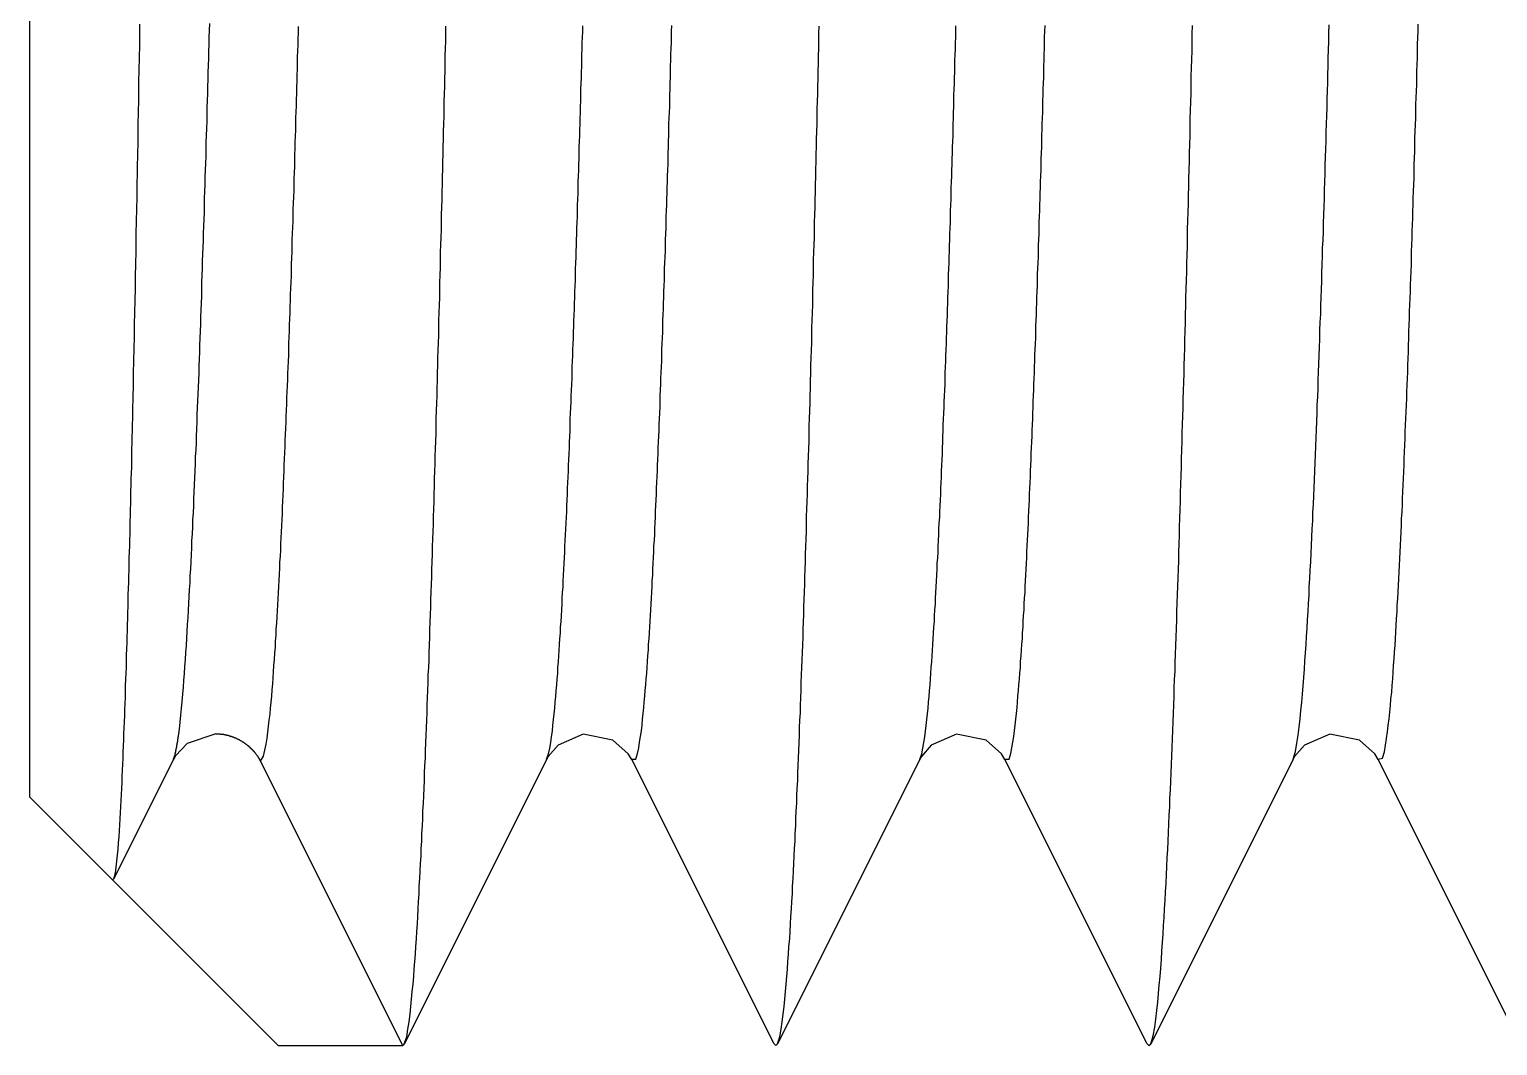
# Model space of a CAD drawing. Header units: millimetres. Extents: x 0 to 3800, y -67 to 2530.
# Drawn here: x 2223.99 to 2230.05, y 1448.59 to 1452.78 of the extents above; entities that cross this region are included whole.
import ezdxf

# ---------------------------------------------------------------- set-up
doc = ezdxf.new("R2010")
doc.units = ezdxf.units.MM
doc.layers.add('내부선 및 부속', color=4, linetype='Continuous')

msp = doc.modelspace()

# ---------------------------------------------------------------- linework, layer by layer
at = {"layer": '내부선 및 부속', "linetype": 'Continuous'}
for p, q in [((2223.9926, 1480.41), (2223.9926, 1449.6136)), ((2224.5868, 1449.7674), (2224.3399, 1449.2739)), ((2224.9462, 1449.7596), (2225.5325, 1448.587)), ((2226.1266, 1449.7674), (2225.5398, 1448.5943)), ((2227.065, 1448.5943), (2226.4781, 1449.7674)), ((2227.6664, 1449.7674), (2227.0796, 1448.5943)), ((2228.6048, 1448.5943), (2228.018, 1449.7674)), ((2229.2063, 1449.7674), (2228.6194, 1448.5943)), ((2230.1446, 1448.5943), (2229.5578, 1449.7674)), ((2223.9926, 1449.6136), (2225.0192, 1448.587)), ((2224.3399, 1449.2739), (2224.3348, 1449.2714)), ((2225.0192, 1448.587), (2225.5325, 1448.587)), ((2225.5325, 1448.587), (2225.5398, 1448.5943)), ((2227.065, 1448.5943), (2227.0723, 1448.587)), ((2227.0723, 1448.587), (2227.0796, 1448.5943)), ((2228.6048, 1448.5943), (2228.6121, 1448.587)), ((2228.6121, 1448.587), (2228.6194, 1448.5943))]:
    msp.add_line(p, q, dxfattribs=at)
at = {"layer": '내부선 및 부속', "linetype": 'Continuous', "flags": 128}
for points in [[(2224.4476, 1452.7988), (2224.4476, 1452.7738), (2224.4466, 1452.7488), (2224.4466, 1452.7238), (2224.4466, 1452.6988), (2224.4456, 1452.6738), (2224.4456, 1452.6488), (2224.4446, 1452.6238), (2224.4446, 1452.5988), (2224.4436, 1452.5738), (2224.4436, 1452.5488), (2224.4436, 1452.5238), (2224.4426, 1452.4988), (2224.4426, 1452.4738), (2224.4416, 1452.4488), (2224.4416, 1452.4238), (2224.4406, 1452.3988), (2224.4406, 1452.3738), (2224.4406, 1452.3488), (2224.4396, 1452.3238), (2224.4396, 1452.2988), (2224.4386, 1452.2738), (2224.4386, 1452.2488), (2224.4376, 1452.2238), (2224.4376, 1452.1988), (2224.4376, 1452.1738), (2224.4366, 1452.1488), (2224.4366, 1452.1238), (2224.4356, 1452.0988), (2224.4356, 1452.0738), (2224.4346, 1452.0488), (2224.4346, 1452.0238), (2224.4336, 1451.9988), (2224.4336, 1451.9738), (2224.4326, 1451.9488), (2224.4326, 1451.9228), (2224.4326, 1451.8978), (2224.4316, 1451.8728), (2224.4316, 1451.8478), (2224.4306, 1451.8228), (2224.4306, 1451.7978), (2224.4296, 1451.7728), (2224.4296, 1451.7478), (2224.4286, 1451.7228), (2224.4286, 1451.6978), (2224.4276, 1451.6728), (2224.4276, 1451.6478), (2224.4266, 1451.6228), (2224.4266, 1451.5978), (2224.4256, 1451.5728), (2224.4256, 1451.5478), (2224.4246, 1451.5228), (2224.4246, 1451.4978), (2224.4236, 1451.4728), (2224.4236, 1451.4478), (2224.4226, 1451.4228), (2224.4226, 1451.3978), (2224.4216, 1451.3728), (2224.4216, 1451.3478), (2224.4206, 1451.3228), (2224.4206, 1451.2978), (2224.4196, 1451.2728), (2224.4196, 1451.2478), (2224.4196, 1451.2478), (2224.4186, 1451.2228), (2224.4176, 1451.1978), (2224.4176, 1451.1728), (2224.4166, 1451.1478), (2224.4166, 1451.1228), (2224.4156, 1451.0978), (2224.4156, 1451.0728), (2224.4146, 1451.0478), (2224.4146, 1451.0228), (2224.4136, 1450.9978), (2224.4136, 1450.9728), (2224.4126, 1450.9478), (2224.4116, 1450.9228), (2224.4116, 1450.8978), (2224.4106, 1450.8728), (2224.4106, 1450.8478), (2224.4096, 1450.8228), (2224.4086, 1450.7978), (2224.4086, 1450.7728), (2224.4076, 1450.7478), (2224.4076, 1450.7228), (2224.4066, 1450.6978), (2224.4056, 1450.6728), (2224.4056, 1450.6478), (2224.4046, 1450.6228), (2224.4036, 1450.5978), (2224.4036, 1450.5728), (2224.4026, 1450.5478), (2224.4016, 1450.5228), (2224.4016, 1450.4978), (2224.4006, 1450.4728), (2224.3996, 1450.4478), (2224.3996, 1450.4228), (2224.3986, 1450.3978), (2224.3976, 1450.3728), (2224.3976, 1450.3478), (2224.3966, 1450.3228), (2224.3956, 1450.2978), (2224.3946, 1450.2728), (2224.3946, 1450.2478), (2224.3936, 1450.2228), (2224.3926, 1450.1978), (2224.3916, 1450.1728), (2224.3916, 1450.1478), (2224.3906, 1450.1228), (2224.3896, 1450.0978), (2224.3886, 1450.0728), (2224.3876, 1450.0478), (2224.3876, 1450.0228), (2224.3866, 1449.9978), (2224.3856, 1449.9728), (2224.3846, 1449.9478), (2224.3836, 1449.9228), (2224.3826, 1449.8978), (2224.3816, 1449.8728), (2224.3806, 1449.8478), (2224.3796, 1449.8228), (2224.3786, 1449.7978), (2224.3776, 1449.7728), (2224.3766, 1449.7478), (2224.3756, 1449.7228), (2224.3746, 1449.6978), (2224.3736, 1449.6728), (2224.3726, 1449.6478), (2224.3716, 1449.6228), (2224.3696, 1449.5978), (2224.3686, 1449.5728), (2224.3676, 1449.5478), (2224.3656, 1449.5228), (2224.3646, 1449.4978), (2224.3626, 1449.4728), (2224.3616, 1449.4478), (2224.3596, 1449.4228), (2224.3576, 1449.3978), (2224.3546, 1449.3728), (2224.3526, 1449.3478), (2224.3496, 1449.3228), (2224.3466, 1449.2978), (2224.3396, 1449.2738), (2224.3396, 1449.2738)], [(2224.6076, 1449.8638), (2224.6116, 1449.8918), (2224.6146, 1449.9208), (2224.6176, 1449.9498), (2224.6206, 1449.9778), (2224.6236, 1450.0068), (2224.6256, 1450.0358), (2224.6286, 1450.0648), (2224.6306, 1450.0928), (2224.6326, 1450.1218), (2224.6346, 1450.1508), (2224.6366, 1450.1798), (2224.6386, 1450.2078), (2224.6406, 1450.2368), (2224.6426, 1450.2658), (2224.6436, 1450.2948), (2224.6456, 1450.3238), (2224.6476, 1450.3518), (2224.6486, 1450.3808), (2224.6506, 1450.4098), (2224.6526, 1450.4388), (2224.6536, 1450.4678), (2224.6556, 1450.4958), (2224.6566, 1450.5248), (2224.6586, 1450.5538), (2224.6596, 1450.5828), (2224.6616, 1450.6118), (2224.6626, 1450.6398), (2224.6636, 1450.6688), (2224.6656, 1450.6978), (2224.6666, 1450.7268), (2224.6676, 1450.7558), (2224.6696, 1450.7838), (2224.6706, 1450.8128), (2224.6716, 1450.8418), (2224.6726, 1450.8708), (2224.6746, 1450.8998), (2224.6756, 1450.9288), (2224.6766, 1450.9568), (2224.6776, 1450.9858), (2224.6786, 1451.0148), (2224.6806, 1451.0438), (2224.6816, 1451.0728), (2224.6826, 1451.1008), (2224.6836, 1451.1298), (2224.6846, 1451.1588), (2224.6856, 1451.1878), (2224.6866, 1451.2168), (2224.6876, 1451.2458), (2224.6886, 1451.2738), (2224.6906, 1451.3028), (2224.6916, 1451.3318), (2224.6926, 1451.3608), (2224.6936, 1451.3898), (2224.6946, 1451.4188), (2224.6956, 1451.4468), (2224.6966, 1451.4758), (2224.6976, 1451.5048), (2224.6986, 1451.5338), (2224.6996, 1451.5628), (2224.7006, 1451.5908), (2224.7016, 1451.6198), (2224.7026, 1451.6488), (2224.7036, 1451.6778), (2224.7046, 1451.7068), (2224.7046, 1451.7358), (2224.7056, 1451.7638), (2224.7066, 1451.7928), (2224.7076, 1451.8218), (2224.7086, 1451.8508), (2224.7096, 1451.8798), (2224.7106, 1451.9088), (2224.7116, 1451.9368), (2224.7126, 1451.9658), (2224.7136, 1451.9948), (2224.7146, 1452.0238), (2224.7156, 1452.0528), (2224.7156, 1452.0818), (2224.7166, 1452.1098), (2224.7176, 1452.1388), (2224.7186, 1452.1678), (2224.7196, 1452.1968), (2224.7206, 1452.2258), (2224.7216, 1452.2538), (2224.7216, 1452.2828), (2224.7226, 1452.3118), (2224.7236, 1452.3408), (2224.7246, 1452.3698), (2224.7256, 1452.3988), (2224.7266, 1452.4268), (2224.7266, 1452.4558), (2224.7276, 1452.4848), (2224.7286, 1452.5138), (2224.7296, 1452.5428), (2224.7306, 1452.5718), (2224.7306, 1452.5998), (2224.7316, 1452.6288), (2224.7326, 1452.6578), (2224.7336, 1452.6868), (2224.7346, 1452.7158), (2224.7346, 1452.7448), (2224.7346, 1452.7448), (2224.7356, 1452.7728), (2224.7366, 1452.8018)], [(2224.9466, 1449.7598), (2224.9586, 1449.7808), (2224.9646, 1449.8048), (2224.9696, 1449.8298), (2224.9736, 1449.8548), (2224.9766, 1449.8798), (2224.9796, 1449.9038), (2224.9826, 1449.9288), (2224.9856, 1449.9538), (2224.9876, 1449.9788), (2224.9906, 1450.0038), (2224.9926, 1450.0288), (2224.9946, 1450.0538), (2224.9966, 1450.0788), (2224.9986, 1450.1038), (2225.0006, 1450.1288), (2225.0016, 1450.1548), (2225.0036, 1450.1798), (2225.0056, 1450.2048), (2225.0076, 1450.2298), (2225.0086, 1450.2548), (2225.0106, 1450.2798), (2225.0116, 1450.3048), (2225.0136, 1450.3298), (2225.0146, 1450.3548), (2225.0166, 1450.3798), (2225.0176, 1450.4048), (2225.0196, 1450.4298), (2225.0206, 1450.4548), (2225.0216, 1450.4798), (2225.0236, 1450.5048), (2225.0246, 1450.5308), (2225.0256, 1450.5558), (2225.0266, 1450.5808), (2225.0286, 1450.6058), (2225.0296, 1450.6308), (2225.0306, 1450.6558), (2225.0316, 1450.6808), (2225.0326, 1450.7058), (2225.0346, 1450.7308), (2225.0356, 1450.7558), (2225.0366, 1450.7808), (2225.0376, 1450.8068), (2225.0386, 1450.8318), (2225.0396, 1450.8568), (2225.0406, 1450.8818), (2225.0416, 1450.9068), (2225.0426, 1450.9318), (2225.0436, 1450.9568), (2225.0446, 1450.9818), (2225.0456, 1451.0068), (2225.0466, 1451.0318), (2225.0476, 1451.0568), (2225.0486, 1451.0828), (2225.0496, 1451.1078), (2225.0506, 1451.1328), (2225.0516, 1451.1578), (2225.0526, 1451.1828), (2225.0536, 1451.2078), (2225.0546, 1451.2328), (2225.0556, 1451.2578), (2225.0566, 1451.2828), (2225.0576, 1451.3078), (2225.0586, 1451.3338), (2225.0596, 1451.3588), (2225.0606, 1451.3838), (2225.0616, 1451.4088), (2225.0626, 1451.4338), (2225.0626, 1451.4588), (2225.0636, 1451.4838), (2225.0646, 1451.5088), (2225.0656, 1451.5338), (2225.0666, 1451.5588), (2225.0676, 1451.5848), (2225.0686, 1451.6098), (2225.0686, 1451.6348), (2225.0696, 1451.6598), (2225.0706, 1451.6848), (2225.0716, 1451.7098), (2225.0726, 1451.7348), (2225.0736, 1451.7598), (2225.0736, 1451.7848), (2225.0746, 1451.8098), (2225.0756, 1451.8358), (2225.0766, 1451.8608), (2225.0776, 1451.8858), (2225.0776, 1451.9108), (2225.0786, 1451.9358), (2225.0796, 1451.9608), (2225.0806, 1451.9858), (2225.0806, 1452.0108), (2225.0816, 1452.0358), (2225.0826, 1452.0618), (2225.0836, 1452.0868), (2225.0846, 1452.1118), (2225.0846, 1452.1368), (2225.0856, 1452.1618), (2225.0866, 1452.1868), (2225.0876, 1452.2118), (2225.0876, 1452.2368), (2225.0886, 1452.2618), (2225.0886, 1452.2618), (2225.0896, 1452.2868), (2225.0896, 1452.3128), (2225.0906, 1452.3378), (2225.0916, 1452.3628), (2225.0926, 1452.3878), (2225.0926, 1452.4128), (2225.0936, 1452.4378), (2225.0946, 1452.4628), (2225.0946, 1452.4878), (2225.0956, 1452.5128), (2225.0966, 1452.5388), (2225.0976, 1452.5638), (2225.0976, 1452.5888), (2225.0986, 1452.6138), (2225.0996, 1452.6388), (2225.0996, 1452.6638), (2225.1006, 1452.6888), (2225.1016, 1452.7138), (2225.1016, 1452.7388), (2225.1026, 1452.7638), (2225.1036, 1452.7898)], [(2225.5396, 1448.5948), (2225.5496, 1448.6238), (2225.5546, 1448.6548), (2225.5596, 1448.6858), (2225.5636, 1448.7168), (2225.5666, 1448.7478), (2225.5696, 1448.7788), (2225.5726, 1448.8098), (2225.5756, 1448.8408), (2225.5786, 1448.8718), (2225.5806, 1448.9028), (2225.5826, 1448.9338), (2225.5856, 1448.9648), (2225.5876, 1448.9958), (2225.5896, 1449.0268), (2225.5916, 1449.0578), (2225.5936, 1449.0888), (2225.5956, 1449.1198), (2225.5966, 1449.1508), (2225.5986, 1449.1818), (2225.6006, 1449.2128), (2225.6016, 1449.2448), (2225.6036, 1449.2758), (2225.6056, 1449.3068), (2225.6066, 1449.3378), (2225.6086, 1449.3688), (2225.6096, 1449.3998), (2225.6116, 1449.4308), (2225.6126, 1449.4618), (2225.6146, 1449.4928), (2225.6156, 1449.5238), (2225.6166, 1449.5558), (2225.6186, 1449.5868), (2225.6196, 1449.6178), (2225.6216, 1449.6488), (2225.6226, 1449.6798), (2225.6236, 1449.7108), (2225.6246, 1449.7418), (2225.6266, 1449.7728), (2225.6276, 1449.8038), (2225.6286, 1449.8358), (2225.6296, 1449.8668), (2225.6306, 1449.8978), (2225.6326, 1449.9288), (2225.6336, 1449.9598), (2225.6346, 1449.9908), (2225.6356, 1450.0218), (2225.6366, 1450.0528), (2225.6376, 1450.0838), (2225.6386, 1450.1158), (2225.6406, 1450.1468), (2225.6416, 1450.1778), (2225.6426, 1450.2088), (2225.6436, 1450.2398), (2225.6446, 1450.2708), (2225.6456, 1450.3018), (2225.6466, 1450.3328), (2225.6476, 1450.3648), (2225.6486, 1450.3958), (2225.6496, 1450.4268), (2225.6506, 1450.4578), (2225.6516, 1450.4888), (2225.6526, 1450.5198), (2225.6536, 1450.5508), (2225.6546, 1450.5818), (2225.6556, 1450.6138), (2225.6566, 1450.6448), (2225.6576, 1450.6758), (2225.6586, 1450.7068), (2225.6596, 1450.7378), (2225.6606, 1450.7688), (2225.6616, 1450.7998), (2225.6626, 1450.8308), (2225.6626, 1450.8618), (2225.6636, 1450.8938), (2225.6646, 1450.9248), (2225.6656, 1450.9558), (2225.6666, 1450.9868), (2225.6676, 1451.0178), (2225.6686, 1451.0488), (2225.6696, 1451.0798), (2225.6706, 1451.1108), (2225.6706, 1451.1428), (2225.6716, 1451.1738), (2225.6726, 1451.2048), (2225.6736, 1451.2358), (2225.6746, 1451.2668), (2225.6756, 1451.2978), (2225.6766, 1451.3288), (2225.6766, 1451.3598), (2225.6776, 1451.3918), (2225.6786, 1451.4228), (2225.6796, 1451.4538), (2225.6806, 1451.4848), (2225.6816, 1451.5158), (2225.6816, 1451.5468), (2225.6826, 1451.5778), (2225.6836, 1451.6098), (2225.6846, 1451.6408), (2225.6856, 1451.6718), (2225.6856, 1451.7028), (2225.6856, 1451.7028), (2225.6866, 1451.7338), (2225.6876, 1451.7648), (2225.6886, 1451.7958), (2225.6886, 1451.8268), (2225.6896, 1451.8588), (2225.6906, 1451.8898), (2225.6916, 1451.9208), (2225.6926, 1451.9518), (2225.6926, 1451.9828), (2225.6936, 1452.0138), (2225.6946, 1452.0448), (2225.6956, 1452.0758), (2225.6956, 1452.1078), (2225.6966, 1452.1388), (2225.6976, 1452.1698), (2225.6986, 1452.2008), (2225.6986, 1452.2318), (2225.6996, 1452.2628), (2225.7006, 1452.2938), (2225.7016, 1452.3248), (2225.7016, 1452.3568), (2225.7026, 1452.3878), (2225.7036, 1452.4188), (2225.7036, 1452.4498), (2225.7046, 1452.4808), (2225.7056, 1452.5118), (2225.7066, 1452.5428), (2225.7066, 1452.5738), (2225.7076, 1452.6058), (2225.7086, 1452.6368), (2225.7086, 1452.6678), (2225.7096, 1452.6988), (2225.7106, 1452.7298), (2225.7116, 1452.7608), (2225.7116, 1452.7918)], [(2226.1266, 1449.7678), (2226.1346, 1449.7898), (2226.1396, 1449.8138), (2226.1436, 1449.8368), (2226.1466, 1449.8608), (2226.1506, 1449.8838), (2226.1526, 1449.9078), (2226.1556, 1449.9318), (2226.1586, 1449.9558), (2226.1606, 1449.9788), (2226.1626, 1450.0028), (2226.1646, 1450.0268), (2226.1666, 1450.0508), (2226.1686, 1450.0748), (2226.1706, 1450.0978), (2226.1726, 1450.1218), (2226.1736, 1450.1458), (2226.1756, 1450.1698), (2226.1776, 1450.1938), (2226.1786, 1450.2168), (2226.1806, 1450.2408), (2226.1816, 1450.2648), (2226.1836, 1450.2888), (2226.1846, 1450.3128), (2226.1866, 1450.3358), (2226.1876, 1450.3598), (2226.1896, 1450.3838), (2226.1906, 1450.4078), (2226.1916, 1450.4318), (2226.1926, 1450.4558), (2226.1946, 1450.4788), (2226.1956, 1450.5028), (2226.1966, 1450.5268), (2226.1976, 1450.5508), (2226.1996, 1450.5748), (2226.2006, 1450.5988), (2226.2016, 1450.6218), (2226.2026, 1450.6458), (2226.2036, 1450.6698), (2226.2046, 1450.6938), (2226.2066, 1450.7178), (2226.2076, 1450.7418), (2226.2086, 1450.7658), (2226.2096, 1450.7888), (2226.2106, 1450.8128), (2226.2116, 1450.8368), (2226.2126, 1450.8608), (2226.2136, 1450.8848), (2226.2146, 1450.9088), (2226.2156, 1450.9318), (2226.2166, 1450.9558), (2226.2176, 1450.9798), (2226.2186, 1451.0038), (2226.2196, 1451.0278), (2226.2206, 1451.0518), (2226.2216, 1451.0758), (2226.2226, 1451.0988), (2226.2236, 1451.1228), (2226.2236, 1451.1468), (2226.2246, 1451.1708), (2226.2256, 1451.1948), (2226.2266, 1451.2188), (2226.2276, 1451.2418), (2226.2286, 1451.2658), (2226.2296, 1451.2898), (2226.2306, 1451.3138), (2226.2316, 1451.3378), (2226.2316, 1451.3618), (2226.2326, 1451.3858), (2226.2336, 1451.4088), (2226.2346, 1451.4328), (2226.2356, 1451.4568), (2226.2366, 1451.4808), (2226.2376, 1451.5048), (2226.2376, 1451.5288), (2226.2386, 1451.5528), (2226.2396, 1451.5758), (2226.2406, 1451.5998), (2226.2416, 1451.6238), (2226.2416, 1451.6478), (2226.2426, 1451.6718), (2226.2436, 1451.6958), (2226.2446, 1451.7198), (2226.2456, 1451.7428), (2226.2456, 1451.7668), (2226.2466, 1451.7908), (2226.2476, 1451.8148), (2226.2486, 1451.8388), (2226.2486, 1451.8628), (2226.2496, 1451.8868), (2226.2506, 1451.9098), (2226.2516, 1451.9338), (2226.2516, 1451.9578), (2226.2526, 1451.9818), (2226.2536, 1452.0058), (2226.2546, 1452.0298), (2226.2546, 1452.0538), (2226.2556, 1452.0768), (2226.2566, 1452.1008), (2226.2566, 1452.1248), (2226.2576, 1452.1488), (2226.2576, 1452.1488), (2226.2586, 1452.1728), (2226.2596, 1452.1968), (2226.2596, 1452.2208), (2226.2606, 1452.2438), (2226.2616, 1452.2678), (2226.2616, 1452.2918), (2226.2626, 1452.3158), (2226.2636, 1452.3398), (2226.2636, 1452.3638), (2226.2646, 1452.3878), (2226.2656, 1452.4108), (2226.2666, 1452.4348), (2226.2666, 1452.4588), (2226.2676, 1452.4828), (2226.2686, 1452.5068), (2226.2686, 1452.5308), (2226.2696, 1452.5548), (2226.2706, 1452.5778), (2226.2706, 1452.6018), (2226.2716, 1452.6258), (2226.2726, 1452.6498), (2226.2726, 1452.6738), (2226.2736, 1452.6978), (2226.2736, 1452.7218), (2226.2746, 1452.7448), (2226.2756, 1452.7688), (2226.2756, 1452.7928)], [(2226.4786, 1449.7678), (2226.4946, 1449.7688), (2226.5016, 1449.7918), (2226.5066, 1449.8148), (2226.5106, 1449.8378), (2226.5146, 1449.8618), (2226.5176, 1449.8858), (2226.5206, 1449.9088), (2226.5226, 1449.9328), (2226.5256, 1449.9568), (2226.5276, 1449.9808), (2226.5296, 1450.0038), (2226.5316, 1450.0278), (2226.5336, 1450.0518), (2226.5356, 1450.0758), (2226.5376, 1450.0988), (2226.5396, 1450.1228), (2226.5416, 1450.1468), (2226.5426, 1450.1708), (2226.5446, 1450.1948), (2226.5466, 1450.2188), (2226.5476, 1450.2418), (2226.5496, 1450.2658), (2226.5506, 1450.2898), (2226.5526, 1450.3138), (2226.5536, 1450.3378), (2226.5556, 1450.3608), (2226.5566, 1450.3848), (2226.5576, 1450.4088), (2226.5596, 1450.4328), (2226.5606, 1450.4568), (2226.5616, 1450.4808), (2226.5626, 1450.5038), (2226.5646, 1450.5278), (2226.5656, 1450.5518), (2226.5666, 1450.5758), (2226.5676, 1450.5998), (2226.5686, 1450.6238), (2226.5696, 1450.6468), (2226.5716, 1450.6708), (2226.5726, 1450.6948), (2226.5736, 1450.7188), (2226.5746, 1450.7428), (2226.5756, 1450.7668), (2226.5766, 1450.7908), (2226.5776, 1450.8138), (2226.5786, 1450.8378), (2226.5796, 1450.8618), (2226.5806, 1450.8858), (2226.5816, 1450.9098), (2226.5826, 1450.9338), (2226.5836, 1450.9568), (2226.5846, 1450.9808), (2226.5856, 1451.0048), (2226.5866, 1451.0288), (2226.5876, 1451.0528), (2226.5886, 1451.0768), (2226.5896, 1451.1008), (2226.5906, 1451.1238), (2226.5916, 1451.1478), (2226.5926, 1451.1718), (2226.5936, 1451.1958), (2226.5946, 1451.2198), (2226.5946, 1451.2438), (2226.5956, 1451.2678), (2226.5966, 1451.2908), (2226.5976, 1451.3148), (2226.5986, 1451.3388), (2226.5996, 1451.3628), (2226.6006, 1451.3868), (2226.6016, 1451.4108), (2226.6016, 1451.4338), (2226.6026, 1451.4578), (2226.6036, 1451.4818), (2226.6046, 1451.5058), (2226.6056, 1451.5298), (2226.6056, 1451.5538), (2226.6066, 1451.5778), (2226.6076, 1451.6008), (2226.6086, 1451.6248), (2226.6096, 1451.6488), (2226.6106, 1451.6728), (2226.6106, 1451.6968), (2226.6116, 1451.7208), (2226.6126, 1451.7448), (2226.6136, 1451.7678), (2226.6136, 1451.7918), (2226.6146, 1451.8158), (2226.6156, 1451.8398), (2226.6166, 1451.8638), (2226.6166, 1451.8878), (2226.6176, 1451.9118), (2226.6186, 1451.9348), (2226.6196, 1451.9588), (2226.6196, 1451.9828), (2226.6206, 1452.0068), (2226.6216, 1452.0308), (2226.6226, 1452.0548), (2226.6226, 1452.0788), (2226.6236, 1452.1018), (2226.6246, 1452.1258), (2226.6246, 1452.1258), (2226.6256, 1452.1498), (2226.6256, 1452.1738), (2226.6266, 1452.1978), (2226.6276, 1452.2218), (2226.6276, 1452.2458), (2226.6286, 1452.2688), (2226.6296, 1452.2928), (2226.6296, 1452.3168), (2226.6306, 1452.3408), (2226.6316, 1452.3648), (2226.6316, 1452.3888), (2226.6326, 1452.4128), (2226.6336, 1452.4358), (2226.6346, 1452.4598), (2226.6346, 1452.4838), (2226.6356, 1452.5078), (2226.6366, 1452.5318), (2226.6366, 1452.5558), (2226.6376, 1452.5798), (2226.6386, 1452.6028), (2226.6386, 1452.6268), (2226.6396, 1452.6508), (2226.6396, 1452.6748), (2226.6406, 1452.6988), (2226.6416, 1452.7228), (2226.6416, 1452.7468), (2226.6426, 1452.7698), (2226.6436, 1452.7938)], [(2227.0796, 1448.5948), (2227.0886, 1448.6238), (2227.0946, 1448.6548), (2227.0986, 1448.6858), (2227.1026, 1448.7168), (2227.1066, 1448.7478), (2227.1096, 1448.7788), (2227.1126, 1448.8098), (2227.1156, 1448.8408), (2227.1176, 1448.8718), (2227.1206, 1448.9028), (2227.1226, 1448.9338), (2227.1246, 1448.9648), (2227.1266, 1448.9958), (2227.1296, 1449.0268), (2227.1316, 1449.0578), (2227.1326, 1449.0888), (2227.1346, 1449.1198), (2227.1366, 1449.1508), (2227.1386, 1449.1818), (2227.1406, 1449.2128), (2227.1416, 1449.2448), (2227.1436, 1449.2758), (2227.1456, 1449.3068), (2227.1466, 1449.3378), (2227.1486, 1449.3688), (2227.1496, 1449.3998), (2227.1516, 1449.4308), (2227.1526, 1449.4618), (2227.1546, 1449.4928), (2227.1556, 1449.5238), (2227.1566, 1449.5558), (2227.1586, 1449.5868), (2227.1596, 1449.6178), (2227.1606, 1449.6488), (2227.1626, 1449.6798), (2227.1636, 1449.7108), (2227.1646, 1449.7418), (2227.1656, 1449.7728), (2227.1676, 1449.8038), (2227.1686, 1449.8358), (2227.1696, 1449.8668), (2227.1706, 1449.8978), (2227.1716, 1449.9288), (2227.1736, 1449.9598), (2227.1746, 1449.9908), (2227.1756, 1450.0218), (2227.1766, 1450.0528), (2227.1776, 1450.0838), (2227.1786, 1450.1158), (2227.1796, 1450.1468), (2227.1806, 1450.1778), (2227.1826, 1450.2088), (2227.1836, 1450.2398), (2227.1846, 1450.2708), (2227.1856, 1450.3018), (2227.1866, 1450.3328), (2227.1876, 1450.3648), (2227.1886, 1450.3958), (2227.1896, 1450.4268), (2227.1906, 1450.4578), (2227.1916, 1450.4888), (2227.1926, 1450.5198), (2227.1936, 1450.5508), (2227.1946, 1450.5818), (2227.1956, 1450.6138), (2227.1966, 1450.6448), (2227.1976, 1450.6758), (2227.1986, 1450.7068), (2227.1996, 1450.7378), (2227.1996, 1450.7688), (2227.2006, 1450.7998), (2227.2016, 1450.8308), (2227.2026, 1450.8618), (2227.2036, 1450.8938), (2227.2046, 1450.9248), (2227.2056, 1450.9558), (2227.2066, 1450.9868), (2227.2076, 1451.0178), (2227.2086, 1451.0488), (2227.2096, 1451.0798), (2227.2096, 1451.1108), (2227.2106, 1451.1428), (2227.2116, 1451.1738), (2227.2126, 1451.2048), (2227.2136, 1451.2358), (2227.2146, 1451.2668), (2227.2156, 1451.2978), (2227.2156, 1451.3288), (2227.2166, 1451.3598), (2227.2176, 1451.3918), (2227.2186, 1451.4228), (2227.2196, 1451.4538), (2227.2206, 1451.4848), (2227.2206, 1451.5158), (2227.2216, 1451.5468), (2227.2226, 1451.5778), (2227.2236, 1451.6098), (2227.2246, 1451.6408), (2227.2246, 1451.6718), (2227.2256, 1451.7028), (2227.2256, 1451.7028), (2227.2266, 1451.7338), (2227.2276, 1451.7648), (2227.2286, 1451.7958), (2227.2286, 1451.8268), (2227.2296, 1451.8588), (2227.2306, 1451.8898), (2227.2316, 1451.9208), (2227.2316, 1451.9518), (2227.2326, 1451.9828), (2227.2336, 1452.0138), (2227.2346, 1452.0448), (2227.2346, 1452.0758), (2227.2356, 1452.1078), (2227.2366, 1452.1388), (2227.2376, 1452.1698), (2227.2376, 1452.2008), (2227.2386, 1452.2318), (2227.2396, 1452.2628), (2227.2406, 1452.2938), (2227.2406, 1452.3248), (2227.2416, 1452.3568), (2227.2426, 1452.3878), (2227.2436, 1452.4188), (2227.2436, 1452.4498), (2227.2446, 1452.4808), (2227.2456, 1452.5118), (2227.2456, 1452.5428), (2227.2466, 1452.5738), (2227.2476, 1452.6058), (2227.2486, 1452.6368), (2227.2486, 1452.6678), (2227.2496, 1452.6988), (2227.2506, 1452.7298), (2227.2506, 1452.7608), (2227.2516, 1452.7918)], [(2227.6666, 1449.7678), (2227.6746, 1449.7898), (2227.6796, 1449.8138), (2227.6826, 1449.8368), (2227.6866, 1449.8608), (2227.6896, 1449.8838), (2227.6926, 1449.9078), (2227.6956, 1449.9318), (2227.6976, 1449.9558), (2227.7006, 1449.9788), (2227.7026, 1450.0028), (2227.7046, 1450.0268), (2227.7066, 1450.0508), (2227.7086, 1450.0748), (2227.7106, 1450.0978), (2227.7116, 1450.1218), (2227.7136, 1450.1458), (2227.7156, 1450.1698), (2227.7176, 1450.1938), (2227.7186, 1450.2168), (2227.7206, 1450.2408), (2227.7216, 1450.2648), (2227.7236, 1450.2888), (2227.7246, 1450.3128), (2227.7266, 1450.3358), (2227.7276, 1450.3598), (2227.7286, 1450.3838), (2227.7306, 1450.4078), (2227.7316, 1450.4318), (2227.7326, 1450.4558), (2227.7346, 1450.4788), (2227.7356, 1450.5028), (2227.7366, 1450.5268), (2227.7376, 1450.5508), (2227.7386, 1450.5748), (2227.7406, 1450.5988), (2227.7416, 1450.6218), (2227.7426, 1450.6458), (2227.7436, 1450.6698), (2227.7446, 1450.6938), (2227.7456, 1450.7178), (2227.7466, 1450.7418), (2227.7486, 1450.7658), (2227.7496, 1450.7888), (2227.7506, 1450.8128), (2227.7516, 1450.8368), (2227.7526, 1450.8608), (2227.7536, 1450.8848), (2227.7546, 1450.9088), (2227.7556, 1450.9318), (2227.7566, 1450.9558), (2227.7576, 1450.9798), (2227.7586, 1451.0038), (2227.7596, 1451.0278), (2227.7606, 1451.0518), (2227.7616, 1451.0758), (2227.7616, 1451.0988), (2227.7626, 1451.1228), (2227.7636, 1451.1468), (2227.7646, 1451.1708), (2227.7656, 1451.1948), (2227.7666, 1451.2188), (2227.7676, 1451.2418), (2227.7686, 1451.2658), (2227.7696, 1451.2898), (2227.7706, 1451.3138), (2227.7706, 1451.3378), (2227.7716, 1451.3618), (2227.7726, 1451.3858), (2227.7736, 1451.4088), (2227.7746, 1451.4328), (2227.7756, 1451.4568), (2227.7766, 1451.4808), (2227.7766, 1451.5048), (2227.7776, 1451.5288), (2227.7786, 1451.5528), (2227.7796, 1451.5758), (2227.7806, 1451.5998), (2227.7806, 1451.6238), (2227.7816, 1451.6478), (2227.7826, 1451.6718), (2227.7836, 1451.6958), (2227.7846, 1451.7198), (2227.7846, 1451.7428), (2227.7856, 1451.7668), (2227.7866, 1451.7908), (2227.7876, 1451.8148), (2227.7876, 1451.8388), (2227.7886, 1451.8628), (2227.7896, 1451.8868), (2227.7906, 1451.9098), (2227.7906, 1451.9338), (2227.7916, 1451.9578), (2227.7926, 1451.9818), (2227.7936, 1452.0058), (2227.7936, 1452.0298), (2227.7946, 1452.0538), (2227.7956, 1452.0768), (2227.7966, 1452.1008), (2227.7966, 1452.1248), (2227.7976, 1452.1488), (2227.7976, 1452.1488), (2227.7986, 1452.1728), (2227.7986, 1452.1968), (2227.7996, 1452.2208), (2227.8006, 1452.2438), (2227.8016, 1452.2678), (2227.8016, 1452.2918), (2227.8026, 1452.3158), (2227.8036, 1452.3398), (2227.8036, 1452.3638), (2227.8046, 1452.3878), (2227.8056, 1452.4108), (2227.8056, 1452.4348), (2227.8066, 1452.4588), (2227.8076, 1452.4828), (2227.8076, 1452.5068), (2227.8086, 1452.5308), (2227.8096, 1452.5548), (2227.8096, 1452.5778), (2227.8106, 1452.6018), (2227.8116, 1452.6258), (2227.8116, 1452.6498), (2227.8126, 1452.6738), (2227.8136, 1452.6978), (2227.8136, 1452.7218), (2227.8146, 1452.7448), (2227.8156, 1452.7688), (2227.8156, 1452.7928)], [(2228.0176, 1449.7678), (2228.0346, 1449.7688), (2228.0416, 1449.7918), (2228.0466, 1449.8148), (2228.0506, 1449.8378), (2228.0546, 1449.8618), (2228.0576, 1449.8858), (2228.0606, 1449.9088), (2228.0626, 1449.9328), (2228.0656, 1449.9568), (2228.0676, 1449.9808), (2228.0696, 1450.0038), (2228.0716, 1450.0278), (2228.0736, 1450.0518), (2228.0756, 1450.0758), (2228.0776, 1450.0988), (2228.0796, 1450.1228), (2228.0816, 1450.1468), (2228.0826, 1450.1708), (2228.0846, 1450.1948), (2228.0866, 1450.2188), (2228.0876, 1450.2418), (2228.0896, 1450.2658), (2228.0906, 1450.2898), (2228.0926, 1450.3138), (2228.0936, 1450.3378), (2228.0946, 1450.3608), (2228.0966, 1450.3848), (2228.0976, 1450.4088), (2228.0986, 1450.4328), (2228.1006, 1450.4568), (2228.1016, 1450.4808), (2228.1026, 1450.5038), (2228.1036, 1450.5278), (2228.1056, 1450.5518), (2228.1066, 1450.5758), (2228.1076, 1450.5998), (2228.1086, 1450.6238), (2228.1096, 1450.6478), (2228.1106, 1450.6708), (2228.1126, 1450.6948), (2228.1136, 1450.7188), (2228.1146, 1450.7428), (2228.1156, 1450.7668), (2228.1166, 1450.7908), (2228.1176, 1450.8138), (2228.1186, 1450.8378), (2228.1196, 1450.8618), (2228.1206, 1450.8858), (2228.1216, 1450.9098), (2228.1226, 1450.9338), (2228.1236, 1450.9568), (2228.1246, 1450.9808), (2228.1256, 1451.0048), (2228.1266, 1451.0288), (2228.1276, 1451.0528), (2228.1286, 1451.0768), (2228.1296, 1451.1008), (2228.1306, 1451.1238), (2228.1316, 1451.1478), (2228.1326, 1451.1718), (2228.1326, 1451.1958), (2228.1336, 1451.2198), (2228.1346, 1451.2438), (2228.1356, 1451.2678), (2228.1366, 1451.2908), (2228.1376, 1451.3148), (2228.1386, 1451.3388), (2228.1396, 1451.3628), (2228.1396, 1451.3868), (2228.1406, 1451.4108), (2228.1416, 1451.4338), (2228.1426, 1451.4578), (2228.1436, 1451.4818), (2228.1446, 1451.5058), (2228.1446, 1451.5298), (2228.1456, 1451.5538), (2228.1466, 1451.5778), (2228.1476, 1451.6008), (2228.1486, 1451.6248), (2228.1496, 1451.6488), (2228.1496, 1451.6728), (2228.1506, 1451.6968), (2228.1516, 1451.7208), (2228.1526, 1451.7448), (2228.1526, 1451.7678), (2228.1536, 1451.7918), (2228.1546, 1451.8158), (2228.1556, 1451.8398), (2228.1566, 1451.8638), (2228.1566, 1451.8878), (2228.1576, 1451.9118), (2228.1586, 1451.9348), (2228.1596, 1451.9588), (2228.1596, 1451.9828), (2228.1606, 1452.0068), (2228.1616, 1452.0308), (2228.1616, 1452.0548), (2228.1626, 1452.0788), (2228.1636, 1452.1018), (2228.1646, 1452.1258), (2228.1646, 1452.1258), (2228.1646, 1452.1498), (2228.1656, 1452.1738), (2228.1666, 1452.1978), (2228.1666, 1452.2218), (2228.1676, 1452.2458), (2228.1686, 1452.2688), (2228.1696, 1452.2928), (2228.1696, 1452.3168), (2228.1706, 1452.3408), (2228.1716, 1452.3648), (2228.1716, 1452.3888), (2228.1726, 1452.4128), (2228.1736, 1452.4358), (2228.1736, 1452.4598), (2228.1746, 1452.4838), (2228.1756, 1452.5078), (2228.1756, 1452.5318), (2228.1766, 1452.5558), (2228.1776, 1452.5798), (2228.1776, 1452.6028), (2228.1786, 1452.6268), (2228.1796, 1452.6508), (2228.1796, 1452.6748), (2228.1806, 1452.6988), (2228.1816, 1452.7228), (2228.1816, 1452.7468), (2228.1826, 1452.7698), (2228.1836, 1452.7938)], [(2228.6196, 1448.5948), (2228.6296, 1448.6278), (2228.6356, 1448.6628), (2228.6406, 1448.6968), (2228.6446, 1448.7318), (2228.6486, 1448.7668), (2228.6516, 1448.8018), (2228.6546, 1448.8368), (2228.6576, 1448.8718), (2228.6606, 1448.9068), (2228.6636, 1448.9418), (2228.6656, 1448.9768), (2228.6676, 1449.0118), (2228.6706, 1449.0468), (2228.6726, 1449.0818), (2228.6746, 1449.1158), (2228.6766, 1449.1508), (2228.6786, 1449.1858), (2228.6806, 1449.2208), (2228.6826, 1449.2558), (2228.6846, 1449.2908), (2228.6856, 1449.3258), (2228.6876, 1449.3608), (2228.6896, 1449.3958), (2228.6906, 1449.4308), (2228.6926, 1449.4658), (2228.6946, 1449.5018), (2228.6956, 1449.5368), (2228.6976, 1449.5718), (2228.6986, 1449.6068), (2228.7006, 1449.6418), (2228.7016, 1449.6768), (2228.7036, 1449.7118), (2228.7046, 1449.7468), (2228.7066, 1449.7818), (2228.7076, 1449.8168), (2228.7086, 1449.8518), (2228.7106, 1449.8868), (2228.7116, 1449.9218), (2228.7126, 1449.9568), (2228.7146, 1449.9918), (2228.7156, 1450.0268), (2228.7166, 1450.0618), (2228.7176, 1450.0968), (2228.7196, 1450.1318), (2228.7206, 1450.1668), (2228.7216, 1450.2018), (2228.7226, 1450.2368), (2228.7246, 1450.2718), (2228.7256, 1450.3068), (2228.7266, 1450.3418), (2228.7276, 1450.3768), (2228.7286, 1450.4118), (2228.7296, 1450.4468), (2228.7306, 1450.4818), (2228.7326, 1450.5168), (2228.7336, 1450.5518), (2228.7346, 1450.5868), (2228.7356, 1450.6218), (2228.7366, 1450.6568), (2228.7376, 1450.6918), (2228.7386, 1450.7268), (2228.7396, 1450.7618), (2228.7406, 1450.7968), (2228.7416, 1450.8318), (2228.7426, 1450.8668), (2228.7436, 1450.9028), (2228.7446, 1450.9378), (2228.7456, 1450.9728), (2228.7466, 1451.0078), (2228.7476, 1451.0428), (2228.7486, 1451.0778), (2228.7496, 1451.1128), (2228.7506, 1451.1478), (2228.7516, 1451.1828), (2228.7526, 1451.2178), (2228.7536, 1451.2528), (2228.7546, 1451.2878), (2228.7556, 1451.3228), (2228.7566, 1451.3578), (2228.7576, 1451.3928), (2228.7586, 1451.4278), (2228.7596, 1451.4628), (2228.7606, 1451.4978), (2228.7616, 1451.5328), (2228.7626, 1451.5678), (2228.7626, 1451.6028), (2228.7636, 1451.6378), (2228.7646, 1451.6728), (2228.7656, 1451.7078), (2228.7666, 1451.7428), (2228.7676, 1451.7778), (2228.7686, 1451.8128), (2228.7696, 1451.8478), (2228.7706, 1451.8828), (2228.7706, 1451.9188), (2228.7716, 1451.9538), (2228.7726, 1451.9888), (2228.7736, 1452.0238), (2228.7746, 1452.0588), (2228.7756, 1452.0938), (2228.7756, 1452.0938), (2228.7766, 1452.1288), (2228.7766, 1452.1638), (2228.7776, 1452.1988), (2228.7786, 1452.2338), (2228.7796, 1452.2688), (2228.7806, 1452.3038), (2228.7816, 1452.3388), (2228.7816, 1452.3738), (2228.7826, 1452.4088), (2228.7836, 1452.4438), (2228.7846, 1452.4788), (2228.7856, 1452.5138), (2228.7856, 1452.5488), (2228.7866, 1452.5838), (2228.7876, 1452.6188), (2228.7886, 1452.6538), (2228.7896, 1452.6888), (2228.7896, 1452.7238), (2228.7906, 1452.7588), (2228.7916, 1452.7938)], [(2229.2066, 1449.7678), (2229.2166, 1449.7998), (2229.2226, 1449.8338), (2229.2276, 1449.8668), (2229.2316, 1449.9008), (2229.2356, 1449.9348), (2229.2386, 1449.9688), (2229.2426, 1450.0028), (2229.2456, 1450.0368), (2229.2476, 1450.0708), (2229.2506, 1450.1048), (2229.2536, 1450.1388), (2229.2556, 1450.1728), (2229.2576, 1450.2068), (2229.2606, 1450.2408), (2229.2626, 1450.2748), (2229.2646, 1450.3088), (2229.2666, 1450.3428), (2229.2686, 1450.3768), (2229.2706, 1450.4108), (2229.2726, 1450.4448), (2229.2736, 1450.4788), (2229.2756, 1450.5128), (2229.2776, 1450.5478), (2229.2796, 1450.5818), (2229.2806, 1450.6158), (2229.2826, 1450.6498), (2229.2846, 1450.6838), (2229.2856, 1450.7178), (2229.2876, 1450.7518), (2229.2886, 1450.7858), (2229.2906, 1450.8198), (2229.2916, 1450.8538), (2229.2936, 1450.8878), (2229.2946, 1450.9218), (2229.2966, 1450.9558), (2229.2976, 1450.9898), (2229.2986, 1451.0238), (2229.3006, 1451.0578), (2229.3016, 1451.0928), (2229.3026, 1451.1268), (2229.3046, 1451.1608), (2229.3056, 1451.1948), (2229.3066, 1451.2288), (2229.3086, 1451.2628), (2229.3096, 1451.2968), (2229.3106, 1451.3308), (2229.3116, 1451.3648), (2229.3126, 1451.3988), (2229.3146, 1451.4328), (2229.3156, 1451.4668), (2229.3166, 1451.5008), (2229.3176, 1451.5358), (2229.3186, 1451.5698), (2229.3206, 1451.6038), (2229.3216, 1451.6378), (2229.3226, 1451.6718), (2229.3236, 1451.7058), (2229.3246, 1451.7398), (2229.3256, 1451.7738), (2229.3266, 1451.8078), (2229.3276, 1451.8418), (2229.3286, 1451.8758), (2229.3306, 1451.9098), (2229.3316, 1451.9438), (2229.3326, 1451.9788), (2229.3336, 1452.0128), (2229.3346, 1452.0468), (2229.3356, 1452.0808), (2229.3366, 1452.1148), (2229.3376, 1452.1488), (2229.3386, 1452.1828), (2229.3396, 1452.2168), (2229.3406, 1452.2508), (2229.3416, 1452.2848), (2229.3426, 1452.3188), (2229.3436, 1452.3528), (2229.3446, 1452.3878), (2229.3456, 1452.4218), (2229.3466, 1452.4558), (2229.3476, 1452.4898), (2229.3486, 1452.5238), (2229.3496, 1452.5578), (2229.3506, 1452.5918), (2229.3516, 1452.6258), (2229.3516, 1452.6598), (2229.3526, 1452.6938), (2229.3536, 1452.7278), (2229.3546, 1452.7618), (2229.3556, 1452.7968)], [(2229.5576, 1449.7678), (2229.5756, 1449.7728), (2229.5836, 1449.7988), (2229.5886, 1449.8258), (2229.5926, 1449.8538), (2229.5966, 1449.8808), (2229.5996, 1449.9078), (2229.6026, 1449.9348), (2229.6056, 1449.9628), (2229.6086, 1449.9898), (2229.6106, 1450.0178), (2229.6136, 1450.0448), (2229.6156, 1450.0728), (2229.6176, 1450.0998), (2229.6196, 1450.1278), (2229.6216, 1450.1548), (2229.6236, 1450.1828), (2229.6256, 1450.2098), (2229.6276, 1450.2378), (2229.6286, 1450.2648), (2229.6306, 1450.2928), (2229.6326, 1450.3198), (2229.6336, 1450.3478), (2229.6356, 1450.3748), (2229.6366, 1450.4028), (2229.6386, 1450.4298), (2229.6406, 1450.4578), (2229.6416, 1450.4848), (2229.6426, 1450.5128), (2229.6446, 1450.5398), (2229.6456, 1450.5678), (2229.6476, 1450.5948), (2229.6486, 1450.6228), (2229.6496, 1450.6498), (2229.6516, 1450.6778), (2229.6526, 1450.7048), (2229.6536, 1450.7328), (2229.6546, 1450.7598), (2229.6566, 1450.7878), (2229.6576, 1450.8158), (2229.6586, 1450.8428), (2229.6596, 1450.8708), (2229.6606, 1450.8978), (2229.6626, 1450.9258), (2229.6636, 1450.9528), (2229.6646, 1450.9808), (2229.6656, 1451.0078), (2229.6666, 1451.0358), (2229.6676, 1451.0628), (2229.6686, 1451.0908), (2229.6696, 1451.1178), (2229.6706, 1451.1458), (2229.6716, 1451.1738), (2229.6726, 1451.2008), (2229.6746, 1451.2288), (2229.6756, 1451.2558), (2229.6766, 1451.2838), (2229.6776, 1451.3108), (2229.6786, 1451.3388), (2229.6796, 1451.3658), (2229.6806, 1451.3938), (2229.6816, 1451.4208), (2229.6826, 1451.4488), (2229.6826, 1451.4758), (2229.6836, 1451.5038), (2229.6846, 1451.5318), (2229.6856, 1451.5588), (2229.6866, 1451.5868), (2229.6876, 1451.6138), (2229.6886, 1451.6418), (2229.6896, 1451.6688), (2229.6906, 1451.6968), (2229.6916, 1451.7238), (2229.6926, 1451.7518), (2229.6936, 1451.7788), (2229.6946, 1451.8068), (2229.6946, 1451.8348), (2229.6956, 1451.8618), (2229.6966, 1451.8898), (2229.6976, 1451.9168), (2229.6986, 1451.9448), (2229.6996, 1451.9718), (2229.7006, 1451.9998), (2229.7006, 1452.0268), (2229.7016, 1452.0548), (2229.7026, 1452.0818), (2229.7036, 1452.1098), (2229.7046, 1452.1378), (2229.7056, 1452.1648), (2229.7056, 1452.1928), (2229.7066, 1452.2198), (2229.7076, 1452.2478), (2229.7086, 1452.2748), (2229.7096, 1452.3028), (2229.7096, 1452.3298), (2229.7106, 1452.3578), (2229.7116, 1452.3848), (2229.7126, 1452.4128), (2229.7136, 1452.4408), (2229.7136, 1452.4678), (2229.7146, 1452.4958), (2229.7146, 1452.4958), (2229.7156, 1452.5228), (2229.7166, 1452.5508), (2229.7166, 1452.5778), (2229.7176, 1452.6058), (2229.7186, 1452.6328), (2229.7196, 1452.6608), (2229.7196, 1452.6888), (2229.7206, 1452.7158), (2229.7216, 1452.7438), (2229.7226, 1452.7708), (2229.7226, 1452.7988)], [(2224.5866, 1449.7678), (2224.5866, 1449.7678), (2224.5876, 1449.7688), (2224.5876, 1449.7688), (2224.5876, 1449.7698), (2224.5886, 1449.7698), (2224.5886, 1449.7708), (2224.5886, 1449.7718), (2224.5886, 1449.7718), (2224.5896, 1449.7728), (2224.5896, 1449.7728), (2224.5896, 1449.7738), (2224.5896, 1449.7738), (2224.5896, 1449.7748), (2224.5906, 1449.7758), (2224.5906, 1449.7758), (2224.5906, 1449.7768), (2224.5906, 1449.7768), (2224.5906, 1449.7778), (2224.5916, 1449.7788), (2224.5916, 1449.7788), (2224.5916, 1449.7798), (2224.5916, 1449.7798), (2224.5916, 1449.7808), (2224.5926, 1449.7818), (2224.5926, 1449.7818), (2224.5926, 1449.7828), (2224.5926, 1449.7828), (2224.5926, 1449.7838), (2224.5936, 1449.7838), (2224.5936, 1449.7848), (2224.5936, 1449.7858), (2224.5936, 1449.7858), (2224.5936, 1449.7868), (2224.5936, 1449.7868), (2224.5936, 1449.7878), (2224.5946, 1449.7888), (2224.5946, 1449.7888), (2224.5946, 1449.7898), (2224.5946, 1449.7898), (2224.5946, 1449.7908), (2224.5946, 1449.7918), (2224.5946, 1449.7918), (2224.5956, 1449.7928), (2224.5956, 1449.7938), (2224.5956, 1449.7938), (2224.5956, 1449.7948), (2224.5956, 1449.7948), (2224.5956, 1449.7958), (2224.5956, 1449.7968), (2224.5966, 1449.7968), (2224.5966, 1449.7978), (2224.5966, 1449.7978), (2224.5966, 1449.7988), (2224.5966, 1449.7998), (2224.5966, 1449.7998), (2224.5966, 1449.8008), (2224.5966, 1449.8008), (2224.5976, 1449.8018), (2224.5976, 1449.8028), (2224.5976, 1449.8028), (2224.5976, 1449.8038), (2224.5976, 1449.8048), (2224.5976, 1449.8048), (2224.5976, 1449.8058), (2224.5976, 1449.8058), (2224.5986, 1449.8068), (2224.5986, 1449.8078), (2224.5986, 1449.8078), (2224.5986, 1449.8088), (2224.5986, 1449.8088), (2224.5986, 1449.8098), (2224.5986, 1449.8108), (2224.5986, 1449.8108), (2224.5986, 1449.8118), (2224.5996, 1449.8118), (2224.5996, 1449.8128), (2224.5996, 1449.8138), (2224.5996, 1449.8138), (2224.5996, 1449.8148), (2224.5996, 1449.8158), (2224.5996, 1449.8158), (2224.5996, 1449.8168), (2224.6006, 1449.8168), (2224.6006, 1449.8178), (2224.6006, 1449.8188), (2224.6006, 1449.8188), (2224.6006, 1449.8198), (2224.6006, 1449.8198), (2224.6006, 1449.8208), (2224.6006, 1449.8218), (2224.6006, 1449.8218), (2224.6016, 1449.8228), (2224.6016, 1449.8228), (2224.6016, 1449.8238), (2224.6016, 1449.8248), (2224.6016, 1449.8248), (2224.6016, 1449.8258), (2224.6016, 1449.8258), (2224.6016, 1449.8268), (2224.6016, 1449.8278), (2224.6016, 1449.8278), (2224.6016, 1449.8278), (2224.6026, 1449.8288), (2224.6026, 1449.8298), (2224.6026, 1449.8298), (2224.6026, 1449.8308), (2224.6026, 1449.8308), (2224.6026, 1449.8318), (2224.6026, 1449.8328), (2224.6026, 1449.8328), (2224.6026, 1449.8338), (2224.6036, 1449.8338), (2224.6036, 1449.8348), (2224.6036, 1449.8358), (2224.6036, 1449.8358), (2224.6036, 1449.8368), (2224.6036, 1449.8368), (2224.6036, 1449.8378), (2224.6036, 1449.8388), (2224.6036, 1449.8388), (2224.6036, 1449.8398), (2224.6046, 1449.8408), (2224.6046, 1449.8408), (2224.6046, 1449.8418), (2224.6046, 1449.8418), (2224.6046, 1449.8428), (2224.6046, 1449.8438), (2224.6046, 1449.8438), (2224.6046, 1449.8448), (2224.6046, 1449.8448), (2224.6046, 1449.8458), (2224.6046, 1449.8468), (2224.6056, 1449.8468), (2224.6056, 1449.8478), (2224.6056, 1449.8478), (2224.6056, 1449.8488), (2224.6056, 1449.8498), (2224.6056, 1449.8498), (2224.6056, 1449.8508), (2224.6056, 1449.8508), (2224.6056, 1449.8518), (2224.6056, 1449.8528), (2224.6056, 1449.8528), (2224.6066, 1449.8538), (2224.6066, 1449.8548), (2224.6066, 1449.8548), (2224.6066, 1449.8558), (2224.6066, 1449.8558), (2224.6066, 1449.8568), (2224.6066, 1449.8578), (2224.6066, 1449.8578), (2224.6066, 1449.8588), (2224.6066, 1449.8588), (2224.6066, 1449.8598), (2224.6076, 1449.8608), (2224.6076, 1449.8608), (2224.6076, 1449.8618), (2224.6076, 1449.8628), (2224.6076, 1449.8628), (2224.6076, 1449.8638), (2224.6076, 1449.8638)], [(2224.7626, 1449.8731), (2224.6437, 1449.833), (2224.5955, 1449.7826), (2224.5867, 1449.7673)], [(2224.7626, 1449.8728), (2224.7636, 1449.8728), (2224.7656, 1449.8728), (2224.7666, 1449.8728), (2224.7686, 1449.8728), (2224.7696, 1449.8728), (2224.7706, 1449.8728), (2224.7726, 1449.8728), (2224.7736, 1449.8728), (2224.7756, 1449.8728), (2224.7766, 1449.8728), (2224.7776, 1449.8728), (2224.7796, 1449.8728), (2224.7806, 1449.8718), (2224.7826, 1449.8718), (2224.7836, 1449.8718), (2224.7856, 1449.8718), (2224.7866, 1449.8718), (2224.7876, 1449.8718), (2224.7896, 1449.8708), (2224.7906, 1449.8708), (2224.7926, 1449.8708), (2224.7936, 1449.8708), (2224.7946, 1449.8698), (2224.7966, 1449.8698), (2224.7976, 1449.8698), (2224.7996, 1449.8698), (2224.8006, 1449.8688), (2224.8016, 1449.8688), (2224.8036, 1449.8688), (2224.8046, 1449.8688), (2224.8056, 1449.8678), (2224.8076, 1449.8678), (2224.8086, 1449.8678), (2224.8106, 1449.8668), (2224.8116, 1449.8668), (2224.8126, 1449.8668), (2224.8146, 1449.8658), (2224.8156, 1449.8658), (2224.8176, 1449.8648), (2224.8186, 1449.8648), (2224.8196, 1449.8648), (2224.8216, 1449.8638), (2224.8226, 1449.8638), (2224.8236, 1449.8628), (2224.8256, 1449.8628), (2224.8266, 1449.8618), (2224.8276, 1449.8618), (2224.8296, 1449.8608), (2224.8306, 1449.8608), (2224.8316, 1449.8598), (2224.8336, 1449.8598), (2224.8346, 1449.8588), (2224.8356, 1449.8588), (2224.8376, 1449.8578), (2224.8386, 1449.8578), (2224.8396, 1449.8568), (2224.8416, 1449.8568), (2224.8426, 1449.8558), (2224.8436, 1449.8558), (2224.8456, 1449.8548), (2224.8466, 1449.8538), (2224.8476, 1449.8538), (2224.8496, 1449.8528), (2224.8506, 1449.8528), (2224.8516, 1449.8518), (2224.8526, 1449.8508), (2224.8546, 1449.8508), (2224.8556, 1449.8498), (2224.8566, 1449.8488), (2224.8586, 1449.8488), (2224.8596, 1449.8478), (2224.8606, 1449.8468), (2224.8616, 1449.8468), (2224.8636, 1449.8458), (2224.8646, 1449.8448), (2224.8656, 1449.8438), (2224.8666, 1449.8438), (2224.8686, 1449.8428), (2224.8696, 1449.8418), (2224.8706, 1449.8408), (2224.8716, 1449.8408), (2224.8726, 1449.8398), (2224.8746, 1449.8388), (2224.8756, 1449.8378), (2224.8766, 1449.8378), (2224.8776, 1449.8368), (2224.8786, 1449.8358), (2224.8806, 1449.8348), (2224.8816, 1449.8338), (2224.8826, 1449.8328), (2224.8836, 1449.8328), (2224.8846, 1449.8318), (2224.8856, 1449.8308), (2224.8876, 1449.8298), (2224.8886, 1449.8288), (2224.8896, 1449.8278), (2224.8906, 1449.8268), (2224.8916, 1449.8258), (2224.8926, 1449.8258), (2224.8936, 1449.8248), (2224.8936, 1449.8248), (2224.8946, 1449.8238), (2224.8966, 1449.8228), (2224.8976, 1449.8218), (2224.8986, 1449.8208), (2224.8996, 1449.8198), (2224.9006, 1449.8188), (2224.9016, 1449.8178), (2224.9026, 1449.8168), (2224.9036, 1449.8158), (2224.9046, 1449.8148), (2224.9056, 1449.8138), (2224.9066, 1449.8128), (2224.9076, 1449.8118), (2224.9086, 1449.8108), (2224.9096, 1449.8098), (2224.9106, 1449.8088), (2224.9116, 1449.8078), (2224.9126, 1449.8068), (2224.9136, 1449.8058), (2224.9146, 1449.8048), (2224.9156, 1449.8038), (2224.9166, 1449.8028), (2224.9176, 1449.8018), (2224.9186, 1449.8008), (2224.9196, 1449.7998), (2224.9206, 1449.7988), (2224.9216, 1449.7978), (2224.9226, 1449.7958), (2224.9236, 1449.7948), (2224.9236, 1449.7938), (2224.9246, 1449.7928), (2224.9256, 1449.7918), (2224.9266, 1449.7908), (2224.9276, 1449.7898), (2224.9286, 1449.7888), (2224.9296, 1449.7868), (2224.9296, 1449.7858), (2224.9306, 1449.7848), (2224.9316, 1449.7838), (2224.9326, 1449.7828), (2224.9336, 1449.7818), (2224.9346, 1449.7808), (2224.9346, 1449.7788), (2224.9356, 1449.7778), (2224.9366, 1449.7768), (2224.9376, 1449.7758), (2224.9376, 1449.7748), (2224.9386, 1449.7728), (2224.9396, 1449.7718), (2224.9406, 1449.7708), (2224.9406, 1449.7698), (2224.9416, 1449.7688), (2224.9426, 1449.7668), (2224.9426, 1449.7658), (2224.9436, 1449.7648), (2224.9446, 1449.7638), (2224.9446, 1449.7618), (2224.9456, 1449.7608), (2224.9466, 1449.7598), (2224.9466, 1449.7598)], [(2226.4781, 1449.7675), (2226.4636, 1449.791), (2226.4005, 1449.8464), (2226.2781, 1449.8715), (2226.1738, 1449.8254), (2226.1334, 1449.7795), (2226.1266, 1449.7673)], [(2228.018, 1449.7675), (2228.0035, 1449.791), (2227.9403, 1449.8464), (2227.8179, 1449.8715), (2227.7136, 1449.8254), (2227.6732, 1449.7795), (2227.6664, 1449.7673)], [(2229.5578, 1449.7675), (2229.5433, 1449.791), (2229.4801, 1449.8464), (2229.3577, 1449.8715), (2229.2535, 1449.8254), (2229.213, 1449.7795), (2229.2062, 1449.7673)]]:
    msp.add_lwpolyline(points, dxfattribs=at)

doc.saveas('drawing.dxf')
